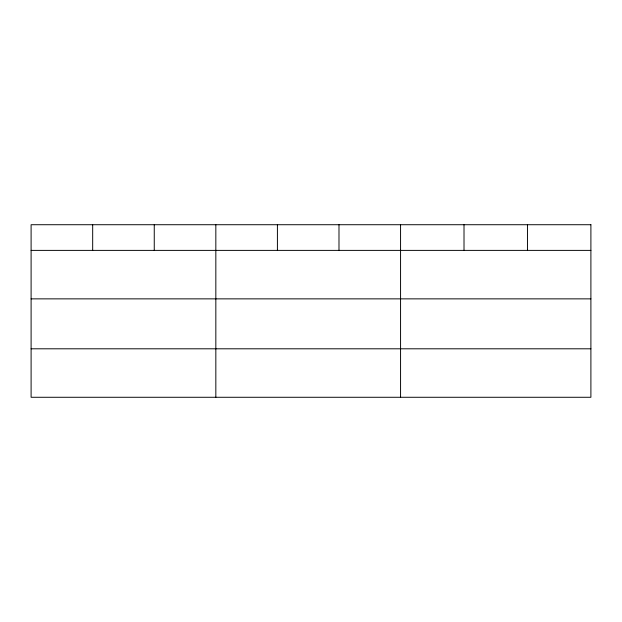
<?xml version="1.0" encoding="UTF-8"?>
<svg xmlns="http://www.w3.org/2000/svg" width="622" height="622" viewBox="0 0 622 622"><rect width="100%" height="100%" fill="white"/><g stroke="black" fill="none" stroke-linecap="round" stroke-linejoin="round"><path stroke-width="0.93" d="M31.1 250.386L590.9 250.386M31.1 298.863L590.9 298.863M31.1 348.802L590.9 348.802M527.456 224.721L527.456 250.386M464.012 224.721L464.012 250.386M400.568 224.721L400.568 397.279M338.99 224.721L338.99 250.386M277.412 224.721L277.412 250.386M215.834 224.721L215.834 397.279M154.256 224.721L154.256 250.386M92.678 224.721L92.678 250.386M590.9 224.721L31.1 224.721L31.1 397.279L590.9 397.279L590.9 224.721"/></g></svg>
